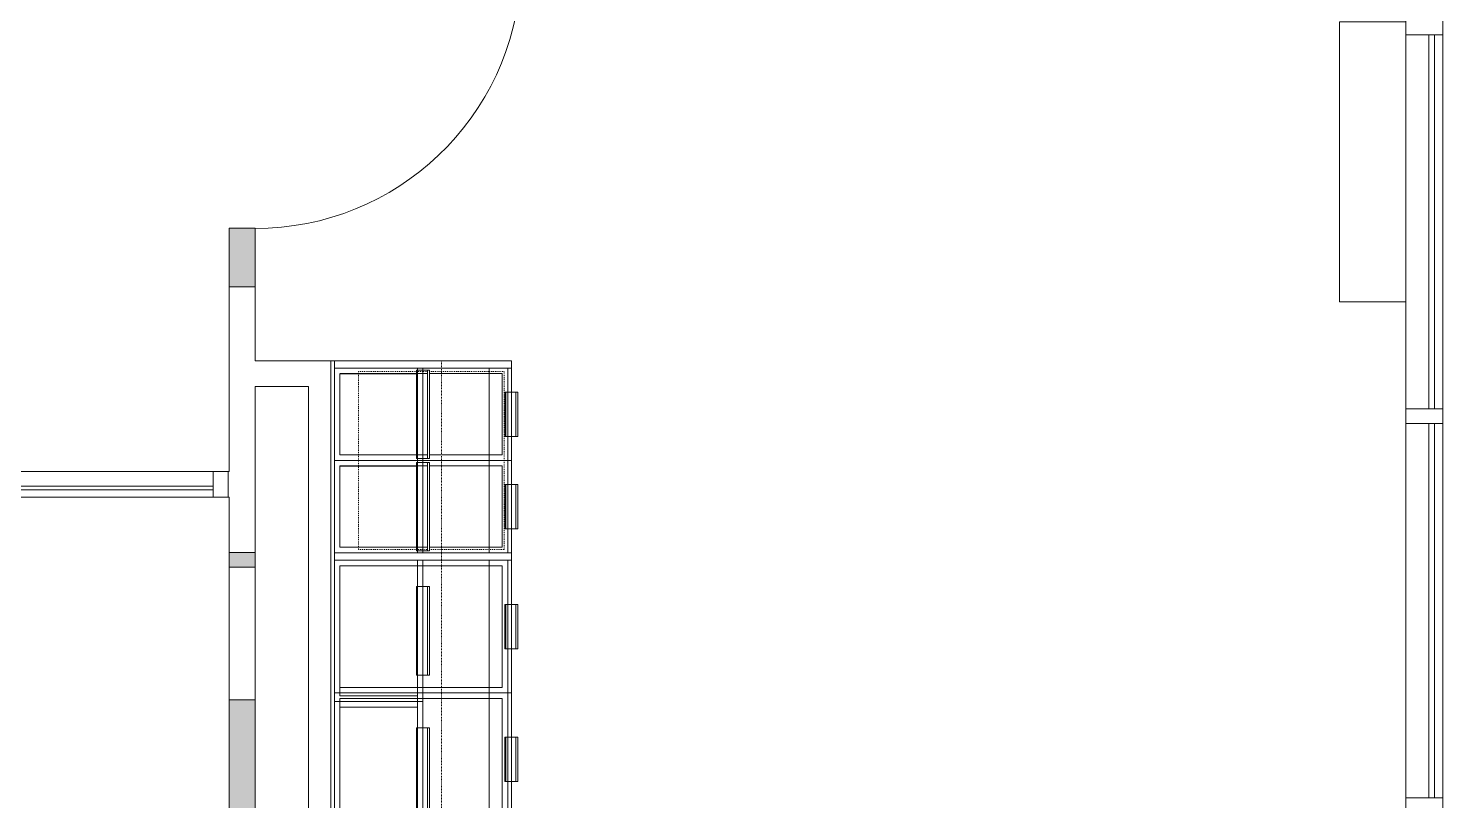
# Model space of a CAD drawing. Header units: inches. Extents: x 41 to 2552, y -541 to 533.
# Drawn here: x 2321.3 to 2513.1, y -401.2 to -296.4 of the extents above; entities that cross this region are included whole.
import ezdxf

# ---------------------------------------------------------------- set-up
doc = ezdxf.new("R2010")
doc.units = ezdxf.units.IN
doc.header["$MEASUREMENT"] = 0
for name, pattern in [('Center', [1.25, 0.25, -0.1875, 0.625, -0.1875]), ('Dash', [0.25, 0.125, -0.125]), ('Overhead', [0.15625, 0.09375, -0.0625])]:
    doc.linetypes.add(name, pattern=pattern)
for name, color, linetype, lineweight in [('A-DETL-MBND', 5, 'Continuous', 9), ('A-DOOR', 31, 'Continuous', 9), ('A-DOOR-FRAM', 31, 'Continuous', 9), ('A-GLAZ', 151, 'Continuous', 9), ('A-GLAZ-EXST', 7, 'Continuous', 9), ('A-WALL', 113, 'Continuous', 50), ('A-WALL-PATT', 111, 'Continuous', 13), ('Bb-cor', 7, 'Continuous', 9), ('CAD background - for revit_dwg', 8, 'Continuous', 9), ('I-WALL', 2, 'Continuous', 13), ('Mullion', 7, 'Continuous', 9), ('Q-CASE', 31, 'Continuous', 9), ('Q-CASE-HDLN', 31, 'Continuous', 9), ('Q-SPCQ', 91, 'Continuous', 9), ('Q-SPCQ-HDLN', 91, 'Continuous', 9)]:
    doc.layers.add(name, color=color, linetype=linetype, lineweight=lineweight)

# ---------------------------------------------------------------- blocks, each defined once
blk = doc.blocks.new('Single-Flush - With Sidelight - 36_ x 96_-1748356-New Construction - Partition Plan')
at = {"layer": 'A-DOOR', "color": 250, "lineweight": 20}
for p, q in [((-16, -1.75), (-18, -1.75)), ((-18, -1.75), (-18, -37.75)), ((-16, -37.75), (-16, -1.75)), ((-16, -37.75), (-18, -37.75))]:
    blk.add_line(p, q, dxfattribs=at)
at = {"layer": 'A-DOOR'}
blk.add_arc((-18, -1.75), 36, 270, 0, dxfattribs=at)
at = {"layer": 'A-DOOR-FRAM', "color": 250, "lineweight": 20}
blk.add_line((83.09, 1.75), (83.09, -1.75), dxfattribs=at)
at = {"layer": 'A-GLAZ', "color": 250, "lineweight": 20}
for p, q in [((20, -0.75), (20, -0.25)), ((20, -0.25), (81.09, -0.25)), ((81.09, -0.75), (20, -0.75)), ((81.09, -0.25), (81.09, -0.75))]:
    blk.add_line(p, q, dxfattribs=at)
blk = doc.blocks.new('Counter Top _No Backsplash_1 - Standard Counter Top 2-1779365-New Construction - Partition Plan')
at = {"layer": 'Q-CASE', "lineweight": 13}
for p, q in [((-43.76, 0), (-47.25, 0)), ((-47.26, 0), (-47.26, -14.5)), ((67.71, 0), (67.71, -12)), ((67.71, -12), (67.71, -14.5)), ((-47.26, -14.5), (-47.26, -24)), ((67.71, -14.5), (67.71, -24)), ((-47.26, -24), (67.71, -24))]:
    blk.add_line(p, q, dxfattribs=at)
blk = doc.blocks.new('Upper Cabinet - Standard Upper Cabinet-1757630-New Construction - Partition Plan')
at = {"layer": 'Q-CASE', "lineweight": 13}
for p, q in [((-46.26, 0), (-47.26, 0)), ((-45.51, 0), (-46.26, 0)), ((-45.26, 0), (-45.51, 0)), ((-15.01, 0), (-15.26, 0)), ((-14.26, 0), (-15.01, 0)), ((128.77, 0), (-14.26, 0))]:
    blk.add_line(p, q, dxfattribs=at)
at = {"layer": 'Q-CASE', "linetype": 'Overhead'}
for p, q in [((-47.26, 0), (-47.26, -15)), ((128.77, -15), (128.77, 0)), ((-47.26, -15), (-45.26, -15)), ((-15.26, -15), (128.77, -15))]:
    blk.add_line(p, q, dxfattribs=at)
blk = doc.blocks.new('Single-Flush - 36_ x 96_-1570086-New Construction - Partition Plan')
at = {"layer": 'A-DOOR', "color": 250, "lineweight": 20}
for p, q in [((16.25, -1.75), (16.25, -37.77)), ((18, -1.75), (16.25, -1.75)), ((18, -1.75), (18, -37.77)), ((18, -37.77), (16.25, -37.77))]:
    blk.add_line(p, q, dxfattribs=at)
at = {"layer": 'A-DOOR'}
blk.add_arc((18, -1.75), 36.07, 180, 267.2188, dxfattribs=at)
blk = doc.blocks.new('MLWK_Base Cabinet-Top Drawer - 32_25_H x 24_D-1780513-New Construction - Partition Plan')
at = {"layer": 'Q-CASE', "lineweight": 13}
for p, q in [((-2.26, 24), (-8.26, 24)), ((-8.26, 24), (-2.26, 24)), ((-2.26, 24), (-8.26, 24)), ((-8.26, 24), (9.74, 24)), ((-8.26, 24), (-8.26, 23.5)), ((-8.26, 24), (-8.26, 23.5)), ((-8.26, 24), (-8.26, 23.5)), ((-8.26, 24), (-8.26, 23.5)), ((9.74, 23.5), (-8.26, 23.5)), ((-2.26, 23.5), (-8.26, 23.5)), ((-8.26, 23.5), (-8.26, 14.5)), ((-8.26, 23.5), (-8.26, 21)), ((-2.26, 23.5), (-8.26, 23.5)), ((-8.26, 23.5), (-2.26, 23.5)), ((9.74, 23.5), (-8.26, 23.5)), ((-8.26, 23.5), (-2.26, 23.5)), ((3.74, 24.87), (-2.26, 24.87)), ((3.74, 24.87), (-2.26, 24.87)), ((-2.26, 24.87), (-2.26, 24.87)), ((-2.26, 24.87), (-2.26, 24.81)), ((-2.26, 24.87), (-2.26, 24.87)), ((-2.26, 24.75), (-2.26, 24.87)), ((-2.26, 24.87), (-2.26, 24.86)), ((-2.26, 24.87), (-2.26, 24.87)), ((-2.26, 24.75), (-2.26, 24.87)), ((-2.26, 24.86), (-2.26, 24.69)), ((-2.26, 24.81), (-2.26, 24.72)), ((-2.26, 24), (-2.26, 24.75)), ((-2.26, 24), (-2.26, 24.75)), ((-2.26, 24.72), (-2.26, 24.66)), ((-2.26, 24.69), (-2.26, 24.64)), ((-2.26, 24.66), (-2.26, 24.64)), ((-2.26, 24.64), (-2.26, 24.62)), ((-2.26, 24.64), (-2.26, 24.62)), ((-2.26, 24.62), (-2.26, 24)), ((-2.26, 24.62), (3.74, 24.62)), ((-2.26, 24.62), (-2.26, 24)), ((-2.26, 24.62), (3.74, 24.62)), ((-2.26, 24), (-2.26, 23.5)), ((-2.26, 23.12), (-2.26, 24)), ((-2.26, 24), (-2.26, 23.25)), ((-2.26, 23.12), (-2.26, 24)), ((3.74, 24), (-2.26, 24)), ((-2.26, 24), (3.74, 24)), ((3.74, 24), (-2.26, 24)), ((-2.26, 23.5), (-2.26, 23.25)), ((3.74, 23.5), (-2.26, 23.5)), ((3.74, 23.5), (-2.26, 23.5)), ((-2.26, 23.5), (3.74, 23.5)), ((-2.26, 23.5), (3.74, 23.5)), ((-2.26, 23.25), (-2.26, 23.12)), ((-2.26, 23.25), (3.74, 23.25)), ((-2.26, 23.25), (3.74, 23.25)), ((-2.26, 23.25), (-2.26, 23.12)), ((-2.26, 23.25), (3.74, 23.25)), ((-2.26, 23.25), (3.74, 23.25)), ((-2.26, 23.12), (3.74, 23.12)), ((-2.26, 23.12), (3.74, 23.12)), ((-2.26, 23.12), (3.74, 23.12)), ((-2.26, 23.12), (3.74, 23.12)), ((3.74, 24.63), (3.74, 24.87)), ((3.74, 24.87), (3.74, 24.78)), ((3.74, 24.87), (3.74, 24.87)), ((3.74, 24.84), (3.74, 24.87)), ((3.74, 24.87), (3.74, 24.75)), ((3.74, 24.72), (3.74, 24.84)), ((3.74, 24.78), (3.74, 24.75)), ((3.74, 24.75), (3.74, 24)), ((3.74, 24.75), (3.74, 24)), ((3.74, 24.69), (3.74, 24.72)), ((3.74, 24.66), (3.74, 24.69)), ((3.74, 24.62), (3.74, 24.66)), ((3.74, 24.62), (3.74, 24.63)), ((3.74, 24), (3.74, 24.62)), ((3.74, 24), (3.74, 24.62)), ((3.74, 24), (3.74, 23.12)), ((3.74, 23.5), (3.74, 24)), ((3.74, 24), (3.74, 23.12)), ((3.74, 23.25), (3.74, 24)), ((9.74, 24), (3.74, 24)), ((3.74, 24), (9.74, 24)), ((9.74, 24), (3.74, 24)), ((3.74, 23.25), (3.74, 23.5)), ((9.74, 23.5), (3.74, 23.5)), ((9.74, 23.5), (3.74, 23.5)), ((3.74, 23.5), (9.74, 23.5)), ((3.74, 23.5), (9.74, 23.5)), ((3.74, 23.12), (3.74, 23.25)), ((3.74, 23.12), (3.74, 23.25)), ((9.74, 23.5), (9.74, 24)), ((9.74, 24), (9.74, 23.5)), ((9.74, 23.5), (9.74, 24)), ((9.74, 24), (9.74, 23.5)), ((9.74, 14.5), (9.74, 23.5)), ((9.74, 21), (9.74, 23.5)), ((-7.51, 22.75), (8.99, 22.75)), ((8.99, 22.75), (-7.51, 22.75)), ((-7.51, 21), (-7.51, 22.75)), ((-7.51, 22.75), (-7.51, 14.5)), ((8.99, 22.75), (-7.51, 22.75)), ((-7.51, 22.75), (-7.51, 14.5)), ((-7.51, 14.5), (-7.51, 22.75)), ((-7.51, 22.75), (8.99, 22.75)), ((8.99, 22.75), (8.99, 21)), ((8.99, 14.5), (8.99, 22.75)), ((8.99, 14.5), (8.99, 22.75)), ((8.99, 22.75), (8.99, 14.5)), ((-7.51, 21), (-8.26, 21)), ((-8.26, 21), (-8.26, 14.5)), ((-8.26, 21), (-7.51, 21)), ((-7.51, 14.5), (-7.51, 21)), ((8.99, 21), (-7.51, 21)), ((-7.51, 21), (8.99, 21)), ((8.99, 21), (8.99, 14.5)), ((9.74, 21), (8.99, 21)), ((8.99, 21), (9.74, 21)), ((9.74, 14.5), (9.74, 21)), ((-8.26, 14.5), (-8.26, 12)), ((-8.26, 14.5), (-8.26, 12)), ((-7.51, 12), (-7.51, 14.5)), ((-7.51, 14.5), (-7.51, 12)), ((-7.51, 14.5), (-7.51, 12)), ((-7.51, 12), (-7.51, 14.5)), ((8.99, 14.5), (8.99, 12)), ((8.99, 12), (8.99, 14.5)), ((8.99, 12), (8.99, 14.5)), ((8.99, 14.5), (8.99, 12)), ((9.74, 12), (9.74, 14.5)), ((9.74, 12), (9.74, 14.5)), ((-8.26, 12), (-8.26, 0)), ((-8.26, 12), (-8.26, 0)), ((-7.51, 11.25), (-7.51, 12)), ((-7.51, 12), (-7.51, 11.25)), ((-7.51, 12), (-7.51, 11.25)), ((-7.51, 11.25), (-7.51, 12)), ((8.99, 12), (8.99, 11.25)), ((8.99, 11.25), (8.99, 12)), ((8.99, 11.25), (8.99, 12)), ((8.99, 12), (8.99, 11.25)), ((9.74, 11.25), (9.74, 12)), ((9.74, 0), (9.74, 12)), ((-7.51, 0.75), (-7.51, 11.25)), ((-7.51, 11.25), (-7.51, 0.75)), ((-7.51, 11.25), (-7.51, 0.75)), ((-7.51, 0.75), (-7.51, 11.25)), ((8.99, 11.25), (8.99, 0.75)), ((8.99, 0.75), (8.99, 11.25)), ((8.99, 0.75), (8.99, 11.25)), ((8.99, 11.25), (8.99, 0.75)), ((9.74, 0.75), (9.74, 11.25)), ((-8.26, 0), (9.74, 0)), ((8.99, 0.75), (-7.51, 0.75)), ((-7.51, 0.75), (8.99, 0.75)), ((-7.51, 0.75), (8.99, 0.75)), ((8.99, 0.75), (-7.51, 0.75)), ((9.74, 0), (9.74, 0.75)), ((-8.26, 0), (9.74, 0))]:
    blk.add_line(p, q, dxfattribs=at)
blk = doc.blocks.new('MLWK_Upper Cabinet-Single Door1 - 36_H x 14_D 2-1780004-New Construction - Partition Plan')
at = {"layer": 'Q-CASE', "linetype": 'Center'}
for p, q in [((-9.58, -2.5), (-9.58, -14.5)), ((9.58, -14.5), (9.58, -2.5)), ((-9.58, -14.5), (9.58, -14.5))]:
    blk.add_line(p, q, dxfattribs=at)
at = {"layer": 'Q-CASE', "lineweight": 13}
for p, q in [((9.58, -2.5), (-9.58, -2.5)), ((-9.58, -2.5), (-9.58, -13.75)), ((-9.58, -2.5), (-9.58, -13.75)), ((9.58, -2.5), (-9.58, -2.5)), ((-8.83, -13.75), (-8.83, -3.25)), ((-8.83, -3.25), (8.83, -3.25)), ((-8.83, -3.25), (8.83, -3.25)), ((-8.83, -13.75), (-8.83, -3.25)), ((8.83, -3.25), (8.83, -13.75)), ((8.83, -3.25), (8.83, -13.75)), ((9.58, -13.75), (9.58, -2.5)), ((9.58, -13.75), (9.58, -2.5)), ((9.58, -13.75), (-9.58, -13.75)), ((-9.58, -13.75), (-9.58, -14.5)), ((-9.58, -14.5), (-9.58, -13.75)), ((-9.58, -13.75), (-8.83, -13.75)), ((-9.58, -13.75), (9.58, -13.75)), ((-9.58, -13.75), (-8.83, -13.75)), ((-9.58, -14.5), (9.58, -14.5)), ((9.58, -14.5), (-9.58, -14.5)), ((-8.83, -13.75), (-6, -13.75)), ((8.83, -13.75), (-8.83, -13.75)), ((8.83, -13.75), (-8.83, -13.75)), ((-8.83, -13.75), (8.83, -13.75)), ((-6, -13.75), (-6, -13.63)), ((-6, -13.63), (-6, -13.75)), ((-6, -13.63), (6, -13.63)), ((-6, -13.63), (6, -13.63)), ((-6, -14.5), (-6, -13.75)), ((-6, -13.75), (-6, -14.5)), ((-6, -13.75), (6, -13.75)), ((-6, -13.75), (6, -13.75)), ((-6, -13.75), (6, -13.75)), ((-6, -15.13), (-6, -14.5)), ((-6, -14.5), (-6, -15.08)), ((6, -15.13), (-6, -15.13)), ((-6, -15.38), (-6, -15.13)), ((-6, -15.13), (6, -15.13)), ((-6, -15.25), (-6, -15.28)), ((-6, -15.28), (-6, -15.31)), ((-6, -15.31), (-6, -15.34)), ((-6, -15.34), (-6, -15.36)), ((6, -13.75), (6, -13.63)), ((6, -13.63), (6, -13.75)), ((6, -14.5), (6, -13.75)), ((6, -13.75), (6, -14.5)), ((6, -13.75), (8.83, -13.75)), ((6, -15.08), (6, -14.5)), ((6, -14.5), (6, -15.13)), ((6, -15.13), (6, -15.38)), ((6, -15.36), (6, -15.25)), ((8.83, -13.75), (9.58, -13.75)), ((8.83, -13.75), (9.58, -13.75)), ((9.58, -14.5), (9.58, -13.75)), ((9.58, -13.75), (9.58, -14.5)), ((-6, -15.36), (-6, -15.38)), ((-6, -15.38), (6, -15.38)), ((6, -15.38), (6, -15.36))]:
    blk.add_line(p, q, dxfattribs=at)
at = {"layer": 'Q-CASE-HDLN', "linetype": 'Dash'}
blk.add_line((9.58, -2.5), (-9.58, -2.5), dxfattribs=at)
blk = doc.blocks.new('SPEC-APPL-MICROWAVE - 24_W x 18_D x 14_H-1774123-New Construction - Partition Plan')
at = {"layer": 'Q-SPCQ-HDLN', "linetype": 'Dash'}
for p, q in [((-12.06, 1.12), (-12.06, 9)), ((-12.06, 9), (-11.76, 9)), ((-11.76, 9), (-0.75, 9)), ((-0.75, 9), (0.75, 9)), ((0.75, 9), (11.76, 9)), ((11.76, 9), (12.06, 9)), ((12.06, 9), (12.06, 1.12)), ((-12.06, 0.25), (-12.06, 1.12)), ((-12.06, -0.33), (-12.06, 0.25)), ((12.06, 1.12), (12.06, 0.25)), ((12.06, 0.25), (12.06, -0.38)), ((-12.06, -2.25), (-12.06, -0.62)), ((12.06, -0.62), (12.06, -2.25)), ((-12.06, -10.75), (-12.06, -2.25)), ((12.06, -2.25), (12.06, -10.75)), ((12.06, -10.75), (-12.06, -10.75))]:
    blk.add_line(p, q, dxfattribs=at)
blk = doc.blocks.new('MLWK_Upper Cabinet-Single Door1 - 36_H x 14_D-1778059-New Construction - Partition Plan')
at = {"layer": 'Q-CASE', "lineweight": 13}
for p, q in [((6, 15.38), (-6, 15.38)), ((-6, 15.38), (-6, 15.25)), ((-6, 15.37), (-6, 15.38)), ((-6, 15.36), (-6, 15.37)), ((-6, 15.31), (-6, 15.36)), ((6, 15.34), (6, 15.38)), ((6, 15.38), (6, 15.34)), ((6.25, 14.5), (-6.25, 14.5)), ((-6.25, 14.5), (-6.25, 13.75)), ((-6.25, 13.75), (-6.25, 14.5)), ((-6.25, 14.5), (6.25, 14.5)), ((-6.25, 13.75), (6.25, 13.75)), ((-6, 13.75), (-6.25, 13.75)), ((6.25, 13.75), (-6.25, 13.75)), ((-6.25, 13.75), (-6.25, 2.5)), ((-6.25, 13.75), (-6.25, 2.5)), ((-5.5, 13.75), (-6.25, 13.75)), ((-6, 15.25), (-6, 15.31)), ((-6, 15.22), (-6, 15.25)), ((-6, 15.16), (-6, 15.22)), ((-6, 15.13), (-6, 15.16)), ((-6, 15.13), (6, 15.13)), ((-6, 14.5), (-6, 15.13)), ((-6, 15.13), (-6, 15.13)), ((6, 15.13), (-6, 15.13)), ((-6, 15.08), (-6, 14.5)), ((-6, 14.5), (-6, 13.63)), ((-6, 13.75), (-6, 14.5)), ((-6, 13.63), (-6, 13.75)), ((-5.5, 13.75), (-6, 13.75)), ((-5.5, 13.75), (-6, 13.75)), ((-5.5, 13.75), (-6, 13.75)), ((-5.5, 13.63), (-6, 13.63)), ((-5.5, 13.63), (-6, 13.63)), ((5.5, 13.75), (-5.5, 13.75)), ((5.5, 13.75), (-5.5, 13.75)), ((5.5, 13.75), (-5.5, 13.75)), ((-5.5, 13.75), (5.5, 13.75)), ((-5.5, 3.25), (-5.5, 13.75)), ((-5.5, 3.25), (-5.5, 13.75)), ((-5.5, 13.75), (5.5, 13.75)), ((5.5, 13.75), (-5.5, 13.75)), ((5.5, 13.63), (-5.5, 13.63)), ((5.5, 13.63), (-5.5, 13.63)), ((6, 13.75), (5.5, 13.75)), ((6, 13.75), (5.5, 13.75)), ((6, 13.75), (5.5, 13.75)), ((5.5, 13.75), (5.5, 3.25)), ((5.5, 13.75), (5.5, 3.25)), ((6.25, 13.75), (5.5, 13.75)), ((6, 13.63), (5.5, 13.63)), ((6, 13.63), (5.5, 13.63)), ((6, 15.25), (6, 15.34)), ((6, 15.34), (6, 15.31)), ((6, 15.31), (6, 15.28)), ((6, 15.28), (6, 15.25)), ((6, 15.25), (6, 15.19)), ((6, 15.19), (6, 15.16)), ((6, 15.16), (6, 15.13)), ((6, 15.13), (6, 15.13)), ((6, 15.13), (6, 14.5)), ((6, 14.5), (6, 15.08)), ((6, 14.5), (6, 13.75)), ((6, 13.63), (6, 14.5)), ((6, 13.75), (6, 13.63)), ((6.25, 13.75), (6, 13.75)), ((6.25, 13.75), (6.25, 14.5)), ((6.25, 14.5), (6.25, 13.75)), ((6.25, 2.5), (6.25, 13.75)), ((6.25, 2.5), (6.25, 13.75)), ((-6.25, 2.5), (6.25, 2.5)), ((-6.25, 2.5), (6.25, 2.5)), ((5.5, 3.25), (-5.5, 3.25)), ((5.5, 3.25), (-5.5, 3.25))]:
    blk.add_line(p, q, dxfattribs=at)
at = {"layer": 'Q-CASE', "linetype": 'Center'}
for p, q in [((-6.25, 2.5), (-6.25, 14.5)), ((-6.25, 14.5), (6.25, 14.5)), ((6.25, 14.5), (6.25, 2.5))]:
    blk.add_line(p, q, dxfattribs=at)
at = {"layer": 'Q-CASE-HDLN', "linetype": 'Dash'}
blk.add_line((6.25, 2.5), (-6.25, 2.5), dxfattribs=at)
blk = doc.blocks.new('MLWK_Upper Cabinet-Single Door1 - 36_H x 14_D-1778125-New Construction - Partition Plan')
at = {"layer": 'Q-CASE', "linetype": 'Center'}
for p, q in [((-6.25, -2.5), (-6.25, -14.5)), ((6.25, -14.5), (6.25, -2.5)), ((-6.25, -14.5), (6.25, -14.5))]:
    blk.add_line(p, q, dxfattribs=at)
at = {"layer": 'Q-CASE', "lineweight": 13}
for p, q in [((6.25, -2.5), (-6.25, -2.5)), ((-6.25, -2.5), (-6.25, -13.75)), ((-6.25, -2.5), (-6.25, -13.75)), ((6.25, -2.5), (-6.25, -2.5)), ((-5.5, -13.75), (-5.5, -3.25)), ((-5.5, -3.25), (5.5, -3.25)), ((-5.5, -3.25), (5.5, -3.25)), ((-5.5, -13.75), (-5.5, -3.25)), ((5.5, -3.25), (5.5, -13.75)), ((5.5, -3.25), (5.5, -13.75)), ((6.25, -13.75), (6.25, -2.5)), ((6.25, -13.75), (6.25, -2.5)), ((6.25, -13.75), (-6.25, -13.75)), ((-6.25, -13.75), (-6.25, -14.5)), ((-6.25, -14.5), (-6.25, -13.75)), ((-6.25, -13.75), (-6, -13.75)), ((-6.25, -13.75), (6.25, -13.75)), ((-6.25, -13.75), (-5.5, -13.75)), ((-6.25, -14.5), (6.25, -14.5)), ((6.25, -14.5), (-6.25, -14.5)), ((-6, -13.75), (-6, -13.63)), ((-6, -13.63), (-6, -14.5)), ((-6, -13.63), (-5.5, -13.63)), ((-6, -13.63), (-5.5, -13.63)), ((-6, -14.5), (-6, -13.75)), ((-6, -13.75), (-5.5, -13.75)), ((-6, -13.75), (-5.5, -13.75)), ((-6, -13.75), (-5.5, -13.75)), ((-6, -15.13), (-6, -14.5)), ((-6, -14.5), (-6, -15.08)), ((6, -15.13), (-6, -15.13)), ((-6, -15.13), (-6, -15.13)), ((-6, -15.14), (-6, -15.13)), ((-6, -15.13), (6, -15.13)), ((-6, -15.19), (-6, -15.14)), ((-6, -15.25), (-6, -15.19)), ((-6, -15.25), (-6, -15.38)), ((-6, -15.28), (-6, -15.25)), ((-6, -15.31), (-6, -15.28)), ((-6, -15.34), (-6, -15.31)), ((-6, -15.36), (-6, -15.34)), ((-5.5, -13.63), (5.5, -13.63)), ((-5.5, -13.63), (5.5, -13.63)), ((-5.5, -13.75), (5.5, -13.75)), ((-5.5, -13.75), (5.5, -13.75)), ((-5.5, -13.75), (5.5, -13.75)), ((5.5, -13.75), (-5.5, -13.75)), ((5.5, -13.75), (-5.5, -13.75)), ((-5.5, -13.75), (5.5, -13.75)), ((5.5, -13.63), (6, -13.63)), ((5.5, -13.63), (6, -13.63)), ((5.5, -13.75), (6, -13.75)), ((5.5, -13.75), (6, -13.75)), ((5.5, -13.75), (6, -13.75)), ((5.5, -13.75), (6.25, -13.75)), ((6, -14.5), (6, -13.63)), ((6, -13.63), (6, -13.75)), ((6, -13.75), (6, -14.5)), ((6, -13.75), (6.25, -13.75)), ((6, -15.13), (6, -14.5)), ((6, -14.5), (6, -15.13)), ((6, -15.13), (6, -15.14)), ((6, -15.14), (6, -15.16)), ((6, -15.16), (6, -15.19)), ((6, -15.19), (6, -15.22)), ((6, -15.22), (6, -15.28)), ((6, -15.38), (6, -15.25)), ((6, -15.28), (6, -15.34)), ((6, -15.34), (6, -15.36)), ((6.25, -14.5), (6.25, -13.75)), ((6.25, -13.75), (6.25, -14.5)), ((-6, -15.38), (-6, -15.36)), ((-6, -15.38), (6, -15.38)), ((6, -15.36), (6, -15.37)), ((6, -15.37), (6, -15.38))]:
    blk.add_line(p, q, dxfattribs=at)
at = {"layer": 'Q-CASE-HDLN', "linetype": 'Dash'}
blk.add_line((6.25, -2.5), (-6.25, -2.5), dxfattribs=at)
blk = doc.blocks.new('MLWK_Base Cabinet-Top Drawer - 32_25_H x 24_D-1780570-New Construction - Partition Plan')
at = {"layer": 'Q-CASE', "lineweight": 13}
for p, q in [((-2.26, 24), (-5.53, 24)), ((-5.53, 24), (-2.26, 24)), ((-2.26, 24), (-5.53, 24)), ((-5.53, 24), (7, 24)), ((-5.53, 24), (-5.53, 23.5)), ((-5.53, 24), (-5.53, 23.5)), ((-5.53, 24), (-5.53, 23.5)), ((-5.53, 24), (-5.53, 23.5)), ((7, 23.5), (-5.53, 23.5)), ((-2.26, 23.5), (-5.53, 23.5)), ((-5.53, 23.5), (-5.53, 14.5)), ((-5.53, 23.5), (-5.53, 21)), ((-2.26, 23.5), (-5.53, 23.5)), ((-5.53, 23.5), (-2.26, 23.5)), ((7, 23.5), (-5.53, 23.5)), ((-5.53, 23.5), (-2.26, 23.5)), ((3.74, 24.87), (-2.26, 24.87)), ((3.74, 24.87), (-2.26, 24.87)), ((-2.26, 24.87), (-2.26, 24.62)), ((-2.26, 24.87), (-2.26, 24.87)), ((-2.26, 24.81), (-2.26, 24.87)), ((-2.26, 24.87), (-2.26, 24.81)), ((-2.26, 24.87), (-2.26, 24.87)), ((-2.26, 24.75), (-2.26, 24.87)), ((-2.26, 24.75), (-2.26, 24.81)), ((-2.26, 24.81), (-2.26, 24.78)), ((-2.26, 24.78), (-2.26, 24.75)), ((-2.26, 24), (-2.26, 24.75)), ((-2.26, 24.75), (-2.26, 24.72)), ((-2.26, 23.12), (-2.26, 24.75)), ((-2.26, 24.72), (-2.26, 24.69)), ((-2.26, 24.69), (-2.26, 24.66)), ((-2.26, 24.66), (-2.26, 24.62)), ((-2.26, 24.62), (-2.26, 24)), ((-2.26, 24.62), (3.74, 24.62)), ((-2.26, 24.62), (-2.26, 24)), ((-2.26, 24.62), (3.74, 24.62)), ((-2.26, 24), (-2.26, 23.5)), ((-2.26, 23.12), (-2.26, 24)), ((-2.26, 24), (-2.26, 23.25)), ((3.74, 24), (-2.26, 24)), ((-2.26, 24), (3.74, 24)), ((3.74, 24), (-2.26, 24)), ((-2.26, 23.5), (-2.26, 23.25)), ((3.74, 23.5), (-2.26, 23.5)), ((3.74, 23.5), (-2.26, 23.5)), ((-2.26, 23.5), (3.74, 23.5)), ((-2.26, 23.5), (3.74, 23.5)), ((-2.26, 23.25), (-2.26, 23.12)), ((-2.26, 23.25), (3.74, 23.25)), ((-2.26, 23.25), (3.74, 23.25)), ((-2.26, 23.25), (-2.26, 23.12)), ((-2.26, 23.25), (3.74, 23.25)), ((-2.26, 23.25), (3.74, 23.25)), ((-2.26, 23.12), (3.74, 23.12)), ((-2.26, 23.12), (3.74, 23.12)), ((-2.26, 23.12), (3.74, 23.12)), ((-2.26, 23.12), (3.74, 23.12)), ((3.74, 24.62), (3.74, 24.87)), ((3.74, 24.87), (3.74, 24.78)), ((3.74, 24.87), (3.74, 24.87)), ((3.74, 24.87), (3.74, 24.87)), ((3.74, 24.86), (3.74, 24.87)), ((3.74, 24.87), (3.74, 24.75)), ((3.74, 24.84), (3.74, 24.86)), ((3.74, 24.81), (3.74, 24.84)), ((3.74, 24.78), (3.74, 24.81)), ((3.74, 24.78), (3.74, 24.75)), ((3.74, 24.75), (3.74, 24.78)), ((3.74, 24.75), (3.74, 24)), ((3.74, 24.75), (3.74, 23.12)), ((3.74, 24.72), (3.74, 24.75)), ((3.74, 24.64), (3.74, 24.72)), ((3.74, 24.63), (3.74, 24.64)), ((3.74, 24.62), (3.74, 24.63)), ((3.74, 24), (3.74, 24.62)), ((3.74, 24), (3.74, 24.62)), ((3.74, 24), (3.74, 23.12)), ((3.74, 23.5), (3.74, 24)), ((3.74, 23.25), (3.74, 24)), ((7, 24), (3.74, 24)), ((3.74, 24), (7, 24)), ((7, 24), (3.74, 24)), ((3.74, 23.25), (3.74, 23.5)), ((7, 23.5), (3.74, 23.5)), ((7, 23.5), (3.74, 23.5)), ((3.74, 23.5), (7, 23.5)), ((3.74, 23.5), (7, 23.5)), ((3.74, 23.12), (3.74, 23.25)), ((3.74, 23.12), (3.74, 23.25)), ((7, 23.5), (7, 24)), ((7, 24), (7, 23.5)), ((7, 23.5), (7, 24)), ((7, 24), (7, 23.5)), ((7, 14.5), (7, 23.5)), ((7, 21), (7, 23.5)), ((-4.78, 22.75), (6.25, 22.75)), ((6.25, 22.75), (-4.78, 22.75)), ((-4.78, 21), (-4.78, 22.75)), ((-4.78, 22.75), (-4.78, 14.5)), ((6.25, 22.75), (-4.78, 22.75)), ((-4.78, 22.75), (-4.78, 14.5)), ((-4.78, 14.5), (-4.78, 22.75)), ((-4.78, 22.75), (6.25, 22.75)), ((6.25, 22.75), (6.25, 21)), ((6.25, 14.5), (6.25, 22.75)), ((6.25, 14.5), (6.25, 22.75)), ((6.25, 22.75), (6.25, 14.5)), ((-4.78, 21), (-5.53, 21)), ((-5.53, 21), (-5.53, 14.5)), ((-5.53, 21), (-4.78, 21)), ((-4.78, 14.5), (-4.78, 21)), ((6.25, 21), (-4.78, 21)), ((-4.78, 21), (6.25, 21)), ((6.25, 21), (6.25, 14.5)), ((7, 21), (6.25, 21)), ((6.25, 21), (7, 21)), ((7, 14.5), (7, 21)), ((-5.53, 14.5), (-5.53, 0)), ((-5.53, 14.5), (-5.53, 0)), ((-4.78, 12.87), (-4.78, 14.5)), ((-4.78, 14.5), (-4.78, 12.87)), ((-4.78, 14.5), (-4.78, 12.87)), ((-4.78, 12.87), (-4.78, 14.5)), ((6.25, 14.5), (6.25, 12.87)), ((6.25, 12.87), (6.25, 14.5)), ((6.25, 12.87), (6.25, 14.5)), ((6.25, 14.5), (6.25, 12.87)), ((7, 12), (7, 14.5)), ((7, 12), (7, 14.5)), ((-4.78, 12), (-4.78, 12.63)), ((-4.78, 12.63), (-4.78, 12)), ((-4.78, 12.63), (-4.78, 12)), ((-4.78, 12), (-4.78, 12.63)), ((-4.78, 11.13), (-4.78, 12)), ((-4.78, 12), (-4.78, 11.13)), ((-4.78, 12), (-4.78, 11.13)), ((-4.78, 11.13), (-4.78, 12)), ((6.25, 12.58), (6.25, 12)), ((6.25, 12), (6.25, 12.58)), ((6.25, 12), (6.25, 12.58)), ((6.25, 12.58), (6.25, 12)), ((6.25, 12), (6.25, 11.25)), ((6.25, 11.25), (6.25, 12)), ((6.25, 11.25), (6.25, 12)), ((6.25, 12), (6.25, 11.25)), ((7, 0), (7, 12)), ((7, 0), (7, 12)), ((-4.78, 0.75), (-4.78, 11.13)), ((-4.78, 11.13), (-4.78, 0.75)), ((-4.78, 11.13), (-4.78, 0.75)), ((-4.78, 0.75), (-4.78, 11.13)), ((6.25, 11.25), (6.25, 11.13)), ((6.25, 11.13), (6.25, 11.25)), ((6.25, 11.13), (6.25, 11.25)), ((6.25, 11.25), (6.25, 11.13)), ((6.25, 11.13), (6.25, 0.75)), ((6.25, 0.75), (6.25, 11.13)), ((6.25, 0.75), (6.25, 11.13)), ((6.25, 11.13), (6.25, 0.75)), ((6.25, 0.75), (-4.76, 0.75)), ((-4.76, 0.75), (6.25, 0.75)), ((-4.76, 0.75), (6.25, 0.75)), ((6.25, 0.75), (-4.76, 0.75)), ((-5.51, 0), (-3.03, 0)), ((-5.51, 0), (-3.03, 0))]:
    blk.add_line(p, q, dxfattribs=at)
blk = doc.blocks.new('MLWK_Base Cabinet-Top Drawer - 32_25_H x 24_D-1780551-New Construction - Partition Plan')
at = {"layer": 'Q-CASE', "lineweight": 13}
for p, q in [((-5.53, 0), (-5.53, -14.5)), ((-5.53, 0), (-5.53, -14.5)), ((7, -12), (7, 0)), ((7, -12), (7, 0)), ((-4.78, -11.13), (-4.78, -0.75)), ((-4.78, -0.75), (-4.78, -11.13)), ((-4.78, -0.75), (-4.78, -11.13)), ((-4.78, -11.13), (-4.78, -0.75)), ((-4.76, -0.75), (6.25, -0.75)), ((6.25, -0.75), (-4.76, -0.75)), ((6.25, -0.75), (-4.76, -0.75)), ((-4.76, -0.75), (6.25, -0.75)), ((6.25, -0.75), (6.25, -11.13)), ((6.25, -11.13), (6.25, -0.75)), ((6.25, -11.13), (6.25, -0.75)), ((6.25, -0.75), (6.25, -11.13)), ((-4.78, -12), (-4.78, -11.13)), ((-4.78, -11.13), (-4.78, -12)), ((-4.78, -11.13), (-4.78, -12)), ((-4.78, -12), (-4.78, -11.13)), ((6.25, -11.13), (6.25, -11.25)), ((6.25, -11.25), (6.25, -11.13)), ((6.25, -11.25), (6.25, -11.13)), ((6.25, -11.13), (6.25, -11.25)), ((6.25, -11.25), (6.25, -12)), ((6.25, -12), (6.25, -11.25)), ((6.25, -12), (6.25, -11.25)), ((6.25, -11.25), (6.25, -12)), ((-4.78, -12.58), (-4.78, -12)), ((-4.78, -12), (-4.78, -12.58)), ((-4.78, -12), (-4.78, -12.58)), ((-4.78, -12.58), (-4.78, -12)), ((-4.78, -14.5), (-4.78, -12.87)), ((-4.78, -12.87), (-4.78, -14.5)), ((-4.78, -12.87), (-4.78, -14.5)), ((-4.78, -14.5), (-4.78, -12.87)), ((6.25, -12), (6.25, -12.58)), ((6.25, -12.58), (6.25, -12)), ((6.25, -12.58), (6.25, -12)), ((6.25, -12), (6.25, -12.58)), ((6.25, -12.87), (6.25, -14.5)), ((6.25, -14.5), (6.25, -12.87)), ((6.25, -14.5), (6.25, -12.87)), ((6.25, -12.87), (6.25, -14.5)), ((7, -14.5), (7, -12)), ((7, -14.5), (7, -12)), ((-5.53, -14.5), (-5.53, -23.5)), ((-5.53, -14.5), (-5.53, -21)), ((-4.78, -21), (-4.78, -14.5)), ((-4.78, -14.5), (-4.78, -22.75)), ((-4.78, -14.5), (-4.78, -22.75)), ((-4.78, -22.75), (-4.78, -14.5)), ((6.25, -14.5), (6.25, -21)), ((6.25, -22.75), (6.25, -14.5)), ((6.25, -22.75), (6.25, -14.5)), ((6.25, -14.5), (6.25, -22.75)), ((7, -23.5), (7, -14.5)), ((7, -21), (7, -14.5)), ((-5.53, -21), (-5.53, -23.5)), ((-5.53, -21), (-4.78, -21)), ((-4.78, -21), (-5.53, -21)), ((-4.78, -22.75), (-4.78, -21)), ((-4.78, -21), (6.25, -21)), ((6.25, -21), (-4.78, -21)), ((6.25, -21), (6.25, -22.75)), ((6.25, -21), (7, -21)), ((7, -21), (6.25, -21)), ((7, -23.5), (7, -21)), ((6.25, -22.75), (-4.78, -22.75)), ((-4.78, -22.75), (6.25, -22.75)), ((-4.78, -22.75), (6.25, -22.75)), ((6.25, -22.75), (-4.78, -22.75)), ((-5.53, -23.5), (7, -23.5)), ((-5.53, -23.5), (-2.26, -23.5)), ((-2.26, -23.5), (-5.53, -23.5)), ((-5.53, -23.5), (-2.26, -23.5)), ((-2.26, -23.5), (-5.53, -23.5)), ((-5.53, -23.5), (7, -23.5)), ((-5.53, -23.5), (-5.53, -24)), ((-5.53, -23.5), (-5.53, -24)), ((-5.53, -23.5), (-5.53, -24)), ((-5.53, -23.5), (-5.53, -24)), ((-2.26, -24), (-5.53, -24)), ((-5.53, -24), (-2.26, -24)), ((7, -24), (-5.53, -24)), ((-5.53, -24), (-2.26, -24)), ((-2.26, -24), (-2.26, -23.12)), ((-2.26, -23.12), (-2.26, -23.25)), ((3.74, -23.12), (-2.26, -23.12)), ((3.74, -23.12), (-2.26, -23.12)), ((-2.26, -24.75), (-2.26, -23.12)), ((-2.26, -23.12), (-2.26, -23.25)), ((3.74, -23.12), (-2.26, -23.12)), ((3.74, -23.12), (-2.26, -23.12)), ((-2.26, -23.25), (-2.26, -23.5)), ((3.74, -23.25), (-2.26, -23.25)), ((3.74, -23.25), (-2.26, -23.25)), ((-2.26, -23.25), (-2.26, -24)), ((3.74, -23.25), (-2.26, -23.25)), ((3.74, -23.25), (-2.26, -23.25)), ((-2.26, -23.5), (-2.26, -24)), ((-2.26, -23.5), (3.74, -23.5)), ((3.74, -23.5), (-2.26, -23.5)), ((-2.26, -23.5), (3.74, -23.5)), ((3.74, -23.5), (-2.26, -23.5)), ((-2.26, -24.75), (-2.26, -24)), ((-2.26, -24), (-2.26, -24.62)), ((-2.26, -24), (-2.26, -24.62)), ((3.74, -24), (-2.26, -24)), ((-2.26, -24), (3.74, -24)), ((-2.26, -24), (3.74, -24)), ((-2.26, -24.62), (-2.26, -24.88)), ((3.74, -24.62), (-2.26, -24.62)), ((-2.26, -24.62), (-2.26, -24.64)), ((3.74, -24.62), (-2.26, -24.62)), ((-2.26, -24.64), (-2.26, -24.88)), ((-2.26, -24.84), (-2.26, -24.75)), ((-2.26, -24.88), (-2.26, -24.75)), ((-2.26, -24.88), (-2.26, -24.84)), ((-2.26, -24.88), (3.74, -24.88)), ((-2.26, -24.88), (3.74, -24.88)), ((3.74, -23.25), (3.74, -23.12)), ((3.74, -23.12), (3.74, -24)), ((3.74, -23.25), (3.74, -23.12)), ((3.74, -23.12), (3.74, -24.75)), ((3.74, -23.5), (3.74, -23.25)), ((3.74, -24), (3.74, -23.25)), ((3.74, -24), (3.74, -23.5)), ((3.74, -23.5), (7, -23.5)), ((7, -23.5), (3.74, -23.5)), ((3.74, -23.5), (7, -23.5)), ((7, -23.5), (3.74, -23.5)), ((3.74, -24.62), (3.74, -24)), ((3.74, -24), (3.74, -24.75)), ((3.74, -24.62), (3.74, -24)), ((7, -24), (3.74, -24)), ((3.74, -24), (7, -24)), ((3.74, -24), (7, -24)), ((3.74, -24.88), (3.74, -24.62)), ((3.74, -24.63), (3.74, -24.62)), ((3.74, -24.64), (3.74, -24.63)), ((3.74, -24.75), (3.74, -24.64)), ((3.74, -24.75), (3.74, -24.84)), ((3.74, -24.78), (3.74, -24.75)), ((3.74, -24.75), (3.74, -24.88)), ((3.74, -24.87), (3.74, -24.78)), ((3.74, -24.84), (3.74, -24.86)), ((3.74, -24.86), (3.74, -24.88)), ((3.74, -24.88), (3.74, -24.87)), ((7, -24), (7, -23.5)), ((7, -23.5), (7, -24)), ((7, -24), (7, -23.5)), ((7, -23.5), (7, -24))]:
    blk.add_line(p, q, dxfattribs=at)
blk = doc.blocks.new('MLWK_Base Cabinet-Top Drawer - 32_25_H x 24_D-1780494-New Construction - Partition Plan')
at = {"layer": 'Q-CASE', "lineweight": 13}
for p, q in [((-8.26, 0), (-8.26, -0.75)), ((9.74, 0), (-8.26, 0)), ((-8.26, 0), (-8.26, -0.75)), ((9.74, 0), (-8.26, 0)), ((9.74, -0.75), (9.74, 0)), ((9.74, -0.75), (9.74, 0)), ((-8.26, -0.75), (-8.26, -11.25)), ((-8.26, -0.75), (-8.26, -11.25)), ((-7.51, -11.25), (-7.51, -0.75)), ((-7.51, -0.75), (-7.51, -11.25)), ((-7.51, -0.75), (7.83, -0.75)), ((7.83, -0.75), (-7.51, -0.75)), ((7.83, -0.75), (-7.51, -0.75)), ((-7.51, -0.75), (-7.51, -11.25)), ((-7.51, -11.25), (-7.51, -0.75)), ((-7.51, -0.75), (7.83, -0.75)), ((7.83, -0.75), (8.99, -0.75)), ((8.99, -0.75), (7.83, -0.75)), ((8.99, -0.75), (7.83, -0.75)), ((7.83, -0.75), (8.99, -0.75)), ((8.99, -0.75), (8.99, -12)), ((8.99, -12), (8.99, -0.75)), ((8.99, -12), (8.99, -0.75)), ((8.99, -0.75), (8.99, -12)), ((9.74, -11.25), (9.74, -0.75)), ((9.74, -11.25), (9.74, -0.75)), ((-8.26, -11.25), (-8.26, -12)), ((-8.26, -11.25), (-8.26, -12)), ((-7.51, -12), (-7.51, -11.25)), ((-7.51, -11.25), (-7.51, -12)), ((-7.51, -11.25), (-7.51, -12)), ((-7.51, -12), (-7.51, -11.25)), ((9.74, -12), (9.74, -11.25)), ((9.74, -12), (9.74, -11.25)), ((-8.26, -12), (-8.26, -14.5)), ((-8.26, -12), (-8.26, -14.5)), ((-7.51, -14.5), (-7.51, -12)), ((-7.51, -12), (-7.51, -14.5)), ((-7.51, -12), (-7.51, -14.5)), ((-7.51, -14.5), (-7.51, -12)), ((8.99, -12), (8.99, -14.5)), ((8.99, -14.5), (8.99, -12)), ((8.99, -14.5), (8.99, -12)), ((8.99, -12), (8.99, -14.5)), ((9.74, -14.5), (9.74, -12)), ((9.74, -14.5), (9.74, -12)), ((-8.26, -14.5), (-8.26, -23.5)), ((-8.26, -14.5), (-8.26, -21)), ((-7.51, -21), (-7.51, -14.5)), ((-7.51, -14.5), (-7.51, -22.75)), ((-7.51, -14.5), (-7.51, -22.75)), ((-7.51, -22.75), (-7.51, -14.5)), ((8.99, -14.5), (8.99, -21)), ((8.99, -22.75), (8.99, -14.5)), ((8.99, -22.75), (8.99, -14.5)), ((8.99, -14.5), (8.99, -22.75)), ((9.74, -23.5), (9.74, -14.5)), ((9.74, -21), (9.74, -14.5)), ((-8.26, -21), (-8.26, -23.25)), ((-8.26, -21), (-7.51, -21)), ((-7.51, -21), (-8.26, -21)), ((-7.51, -22.75), (-7.51, -21)), ((-7.51, -21), (8.99, -21)), ((8.99, -21), (-7.51, -21)), ((8.99, -21), (8.99, -22.75)), ((8.99, -21), (9.74, -21)), ((9.74, -21), (8.99, -21)), ((9.74, -23.5), (9.74, -21)), ((8.99, -22.75), (-7.51, -22.75)), ((-7.51, -22.75), (8.99, -22.75)), ((-7.51, -22.75), (8.99, -22.75)), ((8.99, -22.75), (-7.51, -22.75)), ((-8.26, -23.25), (-8.26, -23.5)), ((-8.26, -23.5), (9.74, -23.5)), ((-8.26, -23.5), (-2.26, -23.5)), ((-2.26, -23.5), (-8.26, -23.5)), ((-8.26, -23.5), (-2.26, -23.5)), ((-2.26, -23.5), (-8.26, -23.5)), ((-8.26, -23.5), (9.74, -23.5)), ((-8.26, -23.5), (-8.26, -24)), ((-8.26, -23.5), (-8.26, -24)), ((-8.26, -23.5), (-8.26, -24)), ((-8.26, -23.5), (-8.26, -24)), ((-2.26, -24), (-8.26, -24)), ((-8.26, -24), (-2.26, -24)), ((9.74, -24), (-8.26, -24)), ((-8.26, -24), (-2.26, -24)), ((-2.26, -24), (-2.26, -23.12)), ((-2.26, -23.12), (-2.26, -23.25)), ((3.74, -23.12), (-2.26, -23.12)), ((3.74, -23.12), (-2.26, -23.12)), ((-2.26, -24), (-2.26, -23.12)), ((-2.26, -23.12), (-2.26, -23.25)), ((3.74, -23.12), (-2.26, -23.12)), ((3.74, -23.12), (-2.26, -23.12)), ((-2.26, -23.25), (-2.26, -23.5)), ((3.74, -23.25), (-2.26, -23.25)), ((3.74, -23.25), (-2.26, -23.25)), ((-2.26, -23.25), (-2.26, -24)), ((3.74, -23.25), (-2.26, -23.25)), ((3.74, -23.25), (-2.26, -23.25)), ((-2.26, -23.5), (-2.26, -24)), ((-2.26, -23.5), (3.74, -23.5)), ((3.74, -23.5), (-2.26, -23.5)), ((-2.26, -23.5), (3.74, -23.5)), ((3.74, -23.5), (-2.26, -23.5)), ((-2.26, -24.75), (-2.26, -24)), ((-2.26, -24), (-2.26, -24.62)), ((-2.26, -24.75), (-2.26, -24)), ((-2.26, -24), (-2.26, -24.62)), ((3.74, -24), (-2.26, -24)), ((-2.26, -24), (3.74, -24)), ((-2.26, -24), (3.74, -24)), ((-2.26, -24.62), (-2.26, -24.88)), ((3.74, -24.62), (-2.26, -24.62)), ((-2.26, -24.62), (-2.26, -24.84)), ((3.74, -24.62), (-2.26, -24.62)), ((-2.26, -24.87), (-2.26, -24.75)), ((-2.26, -24.88), (-2.26, -24.75)), ((-2.26, -24.84), (-2.26, -24.88)), ((-2.26, -24.88), (-2.26, -24.87)), ((-2.26, -24.88), (3.74, -24.88)), ((-2.26, -24.88), (3.74, -24.88)), ((3.74, -23.25), (3.74, -23.12)), ((3.74, -23.12), (3.74, -24)), ((3.74, -23.25), (3.74, -23.12)), ((3.74, -23.12), (3.74, -24)), ((3.74, -23.5), (3.74, -23.25)), ((3.74, -24), (3.74, -23.25)), ((3.74, -24), (3.74, -23.5)), ((3.74, -23.5), (9.74, -23.5)), ((9.74, -23.5), (3.74, -23.5)), ((3.74, -23.5), (9.74, -23.5)), ((9.74, -23.5), (3.74, -23.5)), ((3.74, -24.62), (3.74, -24)), ((3.74, -24), (3.74, -24.75)), ((3.74, -24.62), (3.74, -24)), ((3.74, -24), (3.74, -24.75)), ((9.74, -24), (3.74, -24)), ((3.74, -24), (9.74, -24)), ((3.74, -24), (9.74, -24)), ((3.74, -24.88), (3.74, -24.62)), ((3.74, -24.63), (3.74, -24.62)), ((3.74, -24.64), (3.74, -24.63)), ((3.74, -24.66), (3.74, -24.64)), ((3.74, -24.75), (3.74, -24.66)), ((3.74, -24.75), (3.74, -24.78)), ((3.74, -24.78), (3.74, -24.75)), ((3.74, -24.75), (3.74, -24.88)), ((3.74, -24.78), (3.74, -24.87)), ((3.74, -24.81), (3.74, -24.78)), ((3.74, -24.84), (3.74, -24.81)), ((3.74, -24.86), (3.74, -24.84)), ((3.74, -24.87), (3.74, -24.86)), ((3.74, -24.87), (3.74, -24.88)), ((3.74, -24.88), (3.74, -24.87)), ((9.74, -24), (9.74, -23.5)), ((9.74, -23.5), (9.74, -24)), ((9.74, -24), (9.74, -23.5)), ((9.74, -23.5), (9.74, -24))]:
    blk.add_line(p, q, dxfattribs=at)
blk = doc.blocks.new('MLWK_Upper Cabinet-Single Door1 - 36_H x 14_D 2-1780040-New Construction - Partition Plan')
at = {"layer": 'Q-CASE', "lineweight": 13}
for p, q in [((6, 15.38), (-6, 15.38)), ((-6, 15.38), (-6, 15.25)), ((-6, 15.13), (-6, 15.38)), ((6, 15.25), (6, 15.38)), ((6, 15.38), (6, 15.13)), ((9.58, 14.5), (-9.58, 14.5)), ((-9.58, 14.5), (-9.58, 13.75)), ((-9.58, 13.75), (-9.58, 14.5)), ((-9.58, 14.5), (9.58, 14.5)), ((-9.58, 13.75), (9.58, 13.75)), ((-8.83, 13.75), (-9.58, 13.75)), ((9.58, 13.75), (-9.58, 13.75)), ((-9.58, 13.75), (-9.58, 2.5)), ((-9.58, 13.75), (-9.58, 2.5)), ((-8.83, 13.75), (-9.58, 13.75)), ((-6, 13.75), (-8.83, 13.75)), ((-8.83, 13.75), (8.83, 13.75)), ((-8.83, 3.25), (-8.83, 13.75)), ((-8.83, 3.25), (-8.83, 13.75)), ((-8.83, 13.75), (8.83, 13.75)), ((8.83, 13.75), (-8.83, 13.75)), ((-6, 15.13), (6, 15.13)), ((-6, 14.5), (-6, 15.13)), ((6, 15.13), (-6, 15.13)), ((-6, 15.08), (-6, 14.5)), ((-6, 14.5), (-6, 13.75)), ((-6, 13.75), (-6, 14.5)), ((-6, 13.75), (-6, 13.63)), ((-6, 13.63), (-6, 13.75)), ((6, 13.75), (-6, 13.75)), ((6, 13.75), (-6, 13.75)), ((6, 13.75), (-6, 13.75)), ((6, 13.63), (-6, 13.63)), ((6, 13.63), (-6, 13.63)), ((6, 15.13), (6, 14.5)), ((6, 14.5), (6, 15.08)), ((6, 14.5), (6, 13.75)), ((6, 13.75), (6, 14.5)), ((6, 13.75), (6, 13.63)), ((6, 13.63), (6, 13.75)), ((8.83, 13.75), (6, 13.75)), ((9.58, 13.75), (8.83, 13.75)), ((8.83, 13.75), (8.83, 3.25)), ((8.83, 13.75), (8.83, 3.25)), ((9.58, 13.75), (8.83, 13.75)), ((9.58, 13.75), (9.58, 14.5)), ((9.58, 14.5), (9.58, 13.75)), ((9.58, 2.5), (9.58, 13.75)), ((9.58, 2.5), (9.58, 13.75)), ((-9.58, 2.5), (9.58, 2.5)), ((-9.58, 2.5), (9.58, 2.5)), ((8.83, 3.25), (-8.83, 3.25)), ((8.83, 3.25), (-8.83, 3.25))]:
    blk.add_line(p, q, dxfattribs=at)
at = {"layer": 'Q-CASE', "linetype": 'Center'}
for p, q in [((-9.58, 2.5), (-9.58, 14.5)), ((-9.58, 14.5), (9.58, 14.5)), ((9.58, 14.5), (9.58, 2.5))]:
    blk.add_line(p, q, dxfattribs=at)
at = {"layer": 'Q-CASE-HDLN', "linetype": 'Dash'}
blk.add_line((9.58, 2.5), (-9.58, 2.5), dxfattribs=at)
blk = doc.blocks.new('CAD background - for revit_dwg-1564186-New Construction - Partition Plan')
at = {"layer": 'A-GLAZ-EXST'}
for p, q in [((2197.13, 193), (2197.13, 243.75)), ((2197.88, 193), (2197.88, 243.75)), ((2197.13, 140.25), (2197.13, 191)), ((2197.88, 140.25), (2197.88, 191))]:
    blk.add_line(p, q, dxfattribs=at)
at = {"layer": 'Bb-cor'}
blk.add_line((2194, 32.75), (2194, 377.78), dxfattribs=at)
at = {"layer": 'Bb-cor', "flags": 128}
blk.add_lwpolyline([(0, 1074.23), (0, 0), (2199, 0), (2199, 1074.23)], dxfattribs=at)
blk.add_lwpolyline([(2194, 245.5), (2194, 207.5), (2185, 207.5), (2185, 245.5)], close=True, dxfattribs=at)
at = {"layer": 'Mullion'}
for p, q in [((2194, 243.75), (2199, 243.75)), ((2194, 193), (2199, 193)), ((2194, 191), (2199, 191)), ((2194, 140.25), (2199, 140.25))]:
    blk.add_line(p, q, dxfattribs=at)

msp = doc.modelspace()

# ---------------------------------------------------------------- hatches: boundary and pattern name
at = {"layer": 'A-WALL-PATT'}
h = msp.add_hatch(color=8, dxfattribs=at)
h.paths.add_polyline_path([(2348.74, -521.01), (2352.06, -521.01), (2352.06, -387.48), (2348.56, -387.48), (2348.56, -521.01)], flags=0)
h.paths.add_polyline_path([(2348.56, -369.48), (2352.06, -369.48), (2352.06, -367.48), (2348.56, -367.48)], flags=0)
h.paths.add_polyline_path([(2352.06, -331.48), (2352.06, -323.48), (2348.56, -323.48), (2348.56, -331.48)], flags=0)
h.paths.add_polyline_path([(2348.56, -287.48), (2352.06, -287.48), (2352.06, -277.77), (2348.56, -277.77)], flags=0)
h.paths.add_polyline_path([(2348.56, -205.51), (2352.06, -205.51), (2352.06, -203.51), (2348.56, -203.51)], flags=0)
h.paths.add_polyline_path([(2352.06, -167.48), (2352.06, -155.51), (2348.56, -155.51), (2348.56, -167.48)], flags=0)
h.paths.add_polyline_path([(2350.56, -118.26), (2352.06, -118.26), (2352.06, -116.26), (2348.56, -116.26), (2348.56, -118.26)], flags=0)
h.paths.add_polyline_path([(2352.06, -72.98), (2352.06, -43.26), (2348.56, -43.26), (2348.56, -72.98), (2351.06, -72.98)], flags=0)

# ---------------------------------------------------------------- linework, layer by layer
at = {"layer": 'A-DETL-MBND'}
for p in [(2362.81, -341.48), (2386.81, -368.54)]:
    msp.add_line(p, (2386.81, -341.48), dxfattribs=at)
at = {"layer": 'A-WALL', "color": 10, "lineweight": 13}
for p, q in [((2348.56, -331.48), (2352.06, -331.48)), ((2352.06, -367.48), (2348.56, -367.48)), ((2348.56, -369.48), (2352.06, -369.48)), ((2352.06, -387.48), (2348.56, -387.48))]:
    msp.add_line(p, q, dxfattribs=at)
at = {"layer": 'I-WALL', "color": 250, "lineweight": 20}
for p, q in [((2352.06, -323.48), (2348.56, -323.48)), ((2348.56, -323.48), (2348.56, -356.51)), ((2352.06, -341.48), (2352.06, -323.48)), ((2362.81, -341.48), (2352.06, -341.48)), ((2362.81, -483.51), (2362.81, -341.48)), ((2352.06, -480.01), (2352.06, -344.98)), ((2352.06, -344.98), (2359.31, -344.98)), ((2359.31, -344.98), (2359.31, -480.01)), ((2348.56, -356.51), (2346.4, -356.51)), ((2346.4, -356.51), (2346.4, -360.01)), ((2346.4, -360.01), (2348.56, -360.01)), ((2348.56, -360.01), (2348.56, -521.01))]:
    msp.add_line(p, q, dxfattribs=at)
at = {"layer": 'I-WALL'}
for p, q in [((2285.31, -356.51), (2346.4, -356.51)), ((2346.4, -360.01), (2285.31, -360.01))]:
    msp.add_line(p, q, dxfattribs=at)

# ---------------------------------------------------------------- block references
at = {"layer": 'A-DOOR', "lineweight": 13, "rotation": 89.9999999999999}
msp.add_blockref('Single-Flush - 36_ x 96_-1570086-New Construction - Partition Plan', (2350.31, -305.48), dxfattribs=at)
at = {"layer": 'A-DOOR', "lineweight": 13}
msp.add_blockref('Single-Flush - With Sidelight - 36_ x 96_-1748356-New Construction - Partition Plan', (2265.31, -358.26), dxfattribs=at)
at = {"layer": 'CAD background - for revit_dwg', "color": 7}
msp.add_blockref('CAD background - for revit_dwg-1564186-New Construction - Partition Plan', (314.06, -541.01), dxfattribs=at)
at = {"layer": 'Q-CASE', "lineweight": 13}
for name, p, rotation in [('Upper Cabinet - Standard Upper Cabinet-1757630-New Construction - Partition Plan', (2362.31, -470.25), 89.99999999999953), ('MLWK_Base Cabinet-Top Drawer - 32_25_H x 24_D-1780570-New Construction - Partition Plan', (2362.81, -348.01), 270.0000000000001), ('MLWK_Upper Cabinet-Single Door1 - 36_H x 14_D-1778125-New Construction - Partition Plan', (2360.31, -348.76), 89.99999999999993), ('MLWK_Upper Cabinet-Single Door1 - 36_H x 14_D-1778059-New Construction - Partition Plan', (2360.31, -361.27), 269.9999999999999), ('MLWK_Base Cabinet-Top Drawer - 32_25_H x 24_D-1780551-New Construction - Partition Plan', (2362.81, -362.01), 89.99999999999993), ('Counter Top _No Backsplash_1 - Standard Counter Top 2-1779365-New Construction - Partition Plan', (2362.81, -436.25), 89.99999999999973), ('MLWK_Base Cabinet-Top Drawer - 32_25_H x 24_D-1780513-New Construction - Partition Plan', (2362.81, -376.81), 270.0000000000001), ('MLWK_Upper Cabinet-Single Door1 - 36_H x 14_D 2-1780004-New Construction - Partition Plan', (2360.31, -378.12), 89.99999999999993), ('MLWK_Base Cabinet-Top Drawer - 32_25_H x 24_D-1780494-New Construction - Partition Plan', (2362.81, -396.28), 89.99999999999993), ('MLWK_Upper Cabinet-Single Door1 - 36_H x 14_D 2-1780040-New Construction - Partition Plan', (2360.31, -397.28), 270.0000000000001)]:
    msp.add_blockref(name, p, dxfattribs=dict(at, rotation=rotation))
at = {"layer": 'Q-SPCQ', "rotation": 90.00000000000053}
msp.add_blockref('SPEC-APPL-MICROWAVE - 24_W x 18_D x 14_H-1774123-New Construction - Partition Plan', (2375.06, -355.01), dxfattribs=at)

doc.saveas('drawing.dxf')
